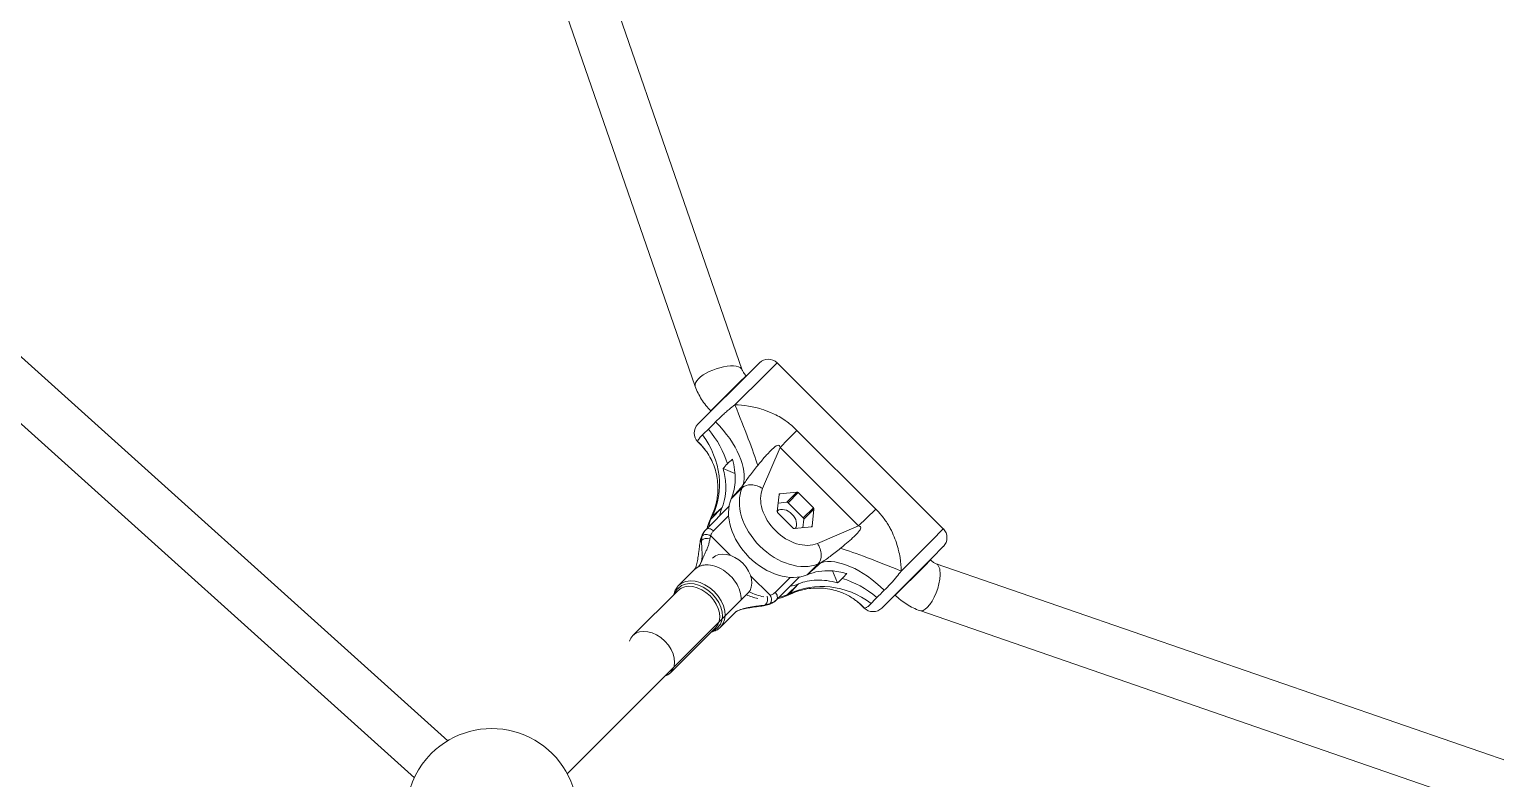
# Model space of a CAD drawing. Header units: millimetres. Extents: x -71377 to 516042, y -145869 to 441446.
# Drawn here: x 214563.3 to 215034.8, y 138305.8 to 138547 of the extents above; entities that cross this region are included whole.
import ezdxf

# ---------------------------------------------------------------- set-up
doc = ezdxf.new("R2010")
doc.units = ezdxf.units.MM
doc.header["$LTSCALE"] = 1000
doc.linetypes.add('_점선_M_', pattern=[3, 1.5, -1.5])
for name, color, linetype, lineweight in [('04', 4, 'Continuous', 5), ('09_HID', 9, '_점선_M_', 5), ('조경라인_dwg', 8, 'Continuous', 5)]:
    doc.layers.add(name, color=color, linetype=linetype, lineweight=lineweight)

# ---------------------------------------------------------------- blocks, each defined once
blk = doc.blocks.new('조경라인_dwg_A$C4b4f5580-7862184-지반층 배치도')
at = {"layer": '04'}
for p, q in [((-2313.48, -641.6), (-2414.81, -348.7)), ((-2421.09, -379.49), (-2328.6, -646.83)), ((-2408.2, -760.9), (-2693.74, -503.74)), ((-2665.32, -550.86), (-2418.92, -772.77)), ((-2316.98, -682.85), (-2317.04, -682.98)), ((-2317.75, -685.54), (-2325.13, -692.91)), ((-2322.72, -693.33), (-2317.88, -688.49)), ((-2317.37, -701.2), (-2323.62, -694.96)), ((-2333.95, -710.93), (-2328.81, -705.78)), ((-2252.99, -702.7), (-2253.08, -702.6)), ((-1958.3, -805.22), (-2251.19, -703.89)), ((-2310.79, -707.79), (-2304.55, -714.03)), ((-2302.92, -713.13), (-2298.08, -708.29)), ((-2302.5, -715.54), (-2295.13, -708.17)), ((-2369.76, -771.48), (-2311.69, -713.42)), ((-2348.63, -727.02), (-2334.11, -712.5)), ((-2315.38, -719.22), (-2320.52, -724.36)), ((-2256.42, -719.01), (-1963.64, -820.3)), ((-2322.09, -724.52), (-2336.61, -739.04))]:
    blk.add_line(p, q, dxfattribs=at)
at = {"layer": '04', "flags": 128}
for points in [[(-2310.21, -641.5), (-2307.95, -639.25), (-2310.21, -641.5), (-2327.75, -659.05)], [(-2270.59, -686.3), (-2295.89, -661), (-2298.8, -663.91), (-2301.35, -666.47), (-2298.8, -663.91), (-2295.89, -661), (-2270.59, -686.3), (-2273.5, -689.21), (-2276.06, -691.76), (-2301.35, -666.47), (-2306.96, -679.7), (-2301.35, -666.47), (-2276.06, -691.76), (-2273.5, -689.21)], [(-2319.65, -673.29), (-2315.82, -674.9)], [(-2313.54, -679.48), (-2313.15, -678.57), (-2313.54, -679.48), (-2317.04, -682.98)], [(-2301.66, -681.66), (-2302.21, -687.11)], [(-2299.2, -684.1), (-2295.95, -680.85), (-2301.41, -681.41), (-2301.66, -681.66), (-2301.41, -681.41), (-2295.95, -680.85)], [(-2293.87, -689.18), (-2290.62, -685.93), (-2295.52, -681.03), (-2298.77, -684.28), (-2293.87, -689.18), (-2298.77, -684.28), (-2295.52, -681.03), (-2290.62, -685.93)], [(-2324.04, -690.23), (-2322.93, -687.61)], [(-2323.14, -688.55), (-2323.53, -689.47), (-2319.98, -685.85), (-2320.03, -685.97), (-2319.98, -685.85), (-2323.53, -689.47)], [(-2302.03, -687.54), (-2297.13, -692.44)], [(-2301.93, -684.38), (-2299.2, -684.1)], [(-2296.7, -692.62), (-2291.25, -692.07), (-2291, -691.82), (-2290.44, -686.36), (-2293.69, -689.61), (-2293.96, -692.34), (-2293.69, -689.61), (-2290.44, -686.36), (-2291, -691.82), (-2291.25, -692.07)], [(-2289.28, -697.37), (-2276.06, -691.76)], [(-2252.58, -696.44), (-2248.84, -692.7), (-2252.58, -696.44), (-2253.49, -697.36), (-2262.39, -706.26), (-2253.49, -697.36)], [(-2248.84, -698.36), (-2252.46, -701.98), (-2268.63, -718.16), (-2252.46, -701.98)], [(-2288.16, -703.56), (-2289.07, -703.95), (-2292.57, -707.45), (-2289.07, -703.95)], [(-2284.49, -706.23), (-2282.88, -710.06)], [(-2299.06, -713.94), (-2295.56, -710.44), (-2295.44, -710.39), (-2295.56, -710.44), (-2299.06, -713.94), (-2298.14, -713.55)], [(-2292.44, -707.39), (-2292.57, -707.45)], [(-2297.2, -713.34), (-2299.82, -714.45)], [(-2275.14, -717.31), (-2274.29, -718.16), (-2274.27, -718.13), (-2274.29, -718.16)]]:
    blk.add_lwpolyline(points, close=True, dxfattribs=at)
for points in [[(-2302.29, -639.25), (-2248.84, -692.7), (-2302.29, -639.25), (-2305.2, -642.15), (-2306.03, -642.99), (-2315.85, -652.8), (-2306.03, -642.99), (-2305.2, -642.15), (-2302.29, -639.25)], [(-2323.51, -654.8), (-2323.6, -654.71), (-2322, -653.11), (-2312.28, -643.4)], [(-2312.28, -643.4), (-2314.23, -645.34), (-2323.6, -654.71)], [(-2327.75, -664.7), (-2326.9, -665.55), (-2327.72, -664.68), (-2327.75, -664.7), (-2327.72, -664.68)], [(-2264.39, -713.92), (-2264.3, -714.01), (-2254.93, -704.64), (-2252.99, -702.69), (-2254.7, -704.41), (-2262.7, -712.41), (-2264.3, -714.01)]]:
    blk.add_lwpolyline(points, dxfattribs=at)
at = {"layer": '04'}
for centre, radius, start, end in [((-2305.12, -642.07), 4, 45.0074, 134.9945), ((-2305.12, -642.07), 4, 45.0074, 134.9945), ((-2324.92, -661.87), 4, 135.0209, 224.9827), ((-2324.92, -661.87), 4, 135.0209, 224.9827), ((-2251.66, -695.53), 4, 314.9956, 45.0024), ((-2251.66, -695.53), 4, 314.9956, 45.0024), ((-2271.46, -715.33), 4, 224.9778, 315.0186), ((-2271.46, -715.33), 4, 224.9778, 315.0186), ((-2394.02, -784.43), 27.5, 314.9989, 135.0011), ((-2394.02, -784.43), 27.5, 135.0011, 208.0856)]:
    blk.add_arc(centre, radius, start, end, dxfattribs=at)
for centre, major_axis, ratio, start_param, end_param in [((-2321.04, -644.21), (7.56, 2.62), 0.391208, 0.00003, 2.463746), ((-2321.04, -644.21), (7.56, 2.62), 0.391208, 0.00003, 2.463746), ((-2321.04, -644.21), (7.56, 2.62), 0.391208, 2.463746, 3.141623), ((-2321.04, -644.21), (7.56, 2.62), 0.391208, 2.463746, 3.141696), ((-2317, -653.96), (-9.49, 23.13), 0.060135, 3.771747, 4.737539), ((-2317, -653.96), (-9.49, 23.13), 0.060135, 3.771747, 4.737539), ((-2333.6, -665.02), (-19.05, 16.19), 0.51394, 3.370452, 4.535095), ((-2333.6, -665.02), (-19.05, 16.19), 0.51394, 3.370452, 4.535095), ((-2345.37, -682.32), (20.09, 14.88), 0.921043, 6.283163, 6.443496), ((-2345.37, -682.32), (20.09, 14.88), 0.921043, 6.283163, 6.443496), ((-2343.58, -675.01), (-15.13, 19.9), 0.85654, 3.528252, 4.692895), ((-2343.58, -675.01), (-15.13, 19.9), 0.85654, 3.528252, 4.692895), ((-2338.96, -670.88), (-17.68, 17.68), 0.708168, 4.056095, 4.589506), ((-2338.96, -670.88), (-17.68, 17.68), 0.708168, 4.056095, 4.589506), ((-2309.45, -682.19), (-4.6, 1.95), 0.678693, 5.229597, 6.014995), ((-2309.45, -682.19), (-4.6, 1.95), 0.678693, 5.229597, 6.014995), ((-2309.45, -682.19), (-4.6, 1.95), 0.678693, 4.444199, 5.229597), ((-2309.45, -682.19), (-4.6, 1.95), 0.678693, 4.444199, 5.229597), ((-2302.32, -692.73), (-12.73, 12.73), 0.708168, 0.279253, 2.86234), ((-2302.32, -692.73), (-12.73, 12.73), 0.708168, 0.279253, 2.86234), ((-2298.82, -689.23), (-12.73, 12.73), 0.708168, 0.279253, 2.86234), ((-2298.82, -689.23), (-12.73, 12.73), 0.708168, 0.279253, 2.86234), ((-2296.33, -686.74), (-9.19, 9.19), 0.708168, 0.279253, 2.86234), ((-2296.33, -686.74), (-9.19, 9.19), 0.708168, 0.279253, 2.86234), ((-2301.23, -681.84), (-0.354, 0.354), 0.708168, 0, 0.523599), ((-2301.23, -681.84), (-0.354, 0.354), 0.708168, 0, 0.523599), ((-2301.23, -681.84), (-0.354, 0.354), 0.708168, 5.759587, 6.283185), ((-2301.23, -681.84), (-0.354, 0.354), 0.708168, 5.759587, 6.283185), ((-2295.77, -681.28), (-0.354, 0.354), 0.708168, 5.235988, 5.759587), ((-2295.77, -681.28), (-0.354, 0.354), 0.708168, 5.235988, 5.759587), ((-2295.77, -681.28), (-0.354, 0.354), 0.708168, 4.712389, 5.235988), ((-2295.77, -681.28), (-0.354, 0.354), 0.708168, 4.712389, 5.235988), ((-2305.31, -695.72), (-12.73, 12.73), 0.708168, 0.279253, 0.475517), ((-2305.31, -695.72), (-12.73, 12.73), 0.708168, 0.279253, 0.475517), ((-2301.78, -687.29), (-0.354, 0.354), 0.708168, 0.523599, 1.047198), ((-2301.78, -687.29), (-0.354, 0.354), 0.708168, 0.523599, 1.047198), ((-2299.57, -689.98), (-2.9, 2.9), 0.708168, 3.269243, 6.155078), ((-2299.57, -689.98), (-2.9, 2.9), 0.708168, 3.269243, 6.155078), ((-2301.78, -687.29), (-0.354, 0.354), 0.708168, 1.047198, 1.570796), ((-2301.78, -687.29), (-0.354, 0.354), 0.708168, 1.047198, 1.570796), ((-2299.02, -684.53), (-0.354, 0.354), 0.708168, 5.235988, 5.759587), ((-2299.02, -684.53), (-0.354, 0.354), 0.708168, 5.235988, 5.759587), ((-2299.02, -684.53), (-0.354, 0.354), 0.708168, 4.712389, 5.235988), ((-2299.02, -684.53), (-0.354, 0.354), 0.708168, 4.712389, 5.235988), ((-2290.87, -686.18), (-0.354, 0.354), 0.708168, 4.18879, 4.712389), ((-2290.87, -686.18), (-0.354, 0.354), 0.708168, 4.18879, 4.712389), ((-2290.87, -686.18), (-0.354, 0.354), 0.708168, 3.665191, 4.18879), ((-2290.87, -686.18), (-0.354, 0.354), 0.708168, 3.665191, 4.18879), ((-2323.71, -694.33), (-1.41, 1.41), 0.706044, 5.497787, 6.283185), ((-2308.81, -699.22), (-12.73, 12.73), 0.708168, 0.279253, 0.475889), ((-2308.81, -699.22), (-12.73, 12.73), 0.708168, 0.279253, 0.475889), ((-2319.44, -692.18), (-4.6, 1.95), 0.678693, 6.014995, 6.283264), ((-2319.44, -692.18), (-4.6, 1.95), 0.678693, 6.014995, 6.283264), ((-2323.71, -694.33), (-1.41, 1.41), 0.706044, 4.712389, 5.497787), ((-2296.88, -692.19), (-0.354, 0.354), 0.708168, 1.570796, 2.094395), ((-2296.88, -692.19), (-0.354, 0.354), 0.708168, 1.570796, 2.094395), ((-2296.88, -692.19), (-0.354, 0.354), 0.708168, 2.094395, 2.617994), ((-2296.88, -692.19), (-0.354, 0.354), 0.708168, 2.094395, 2.617994), ((-2294.12, -689.43), (-0.354, 0.354), 0.708168, 4.18879, 4.712389), ((-2294.12, -689.43), (-0.354, 0.354), 0.708168, 4.18879, 4.712389), ((-2294.12, -689.43), (-0.354, 0.354), 0.708168, 3.665191, 4.18879), ((-2294.12, -689.43), (-0.354, 0.354), 0.708168, 3.665191, 4.18879), ((-2291.43, -691.64), (-0.354, 0.354), 0.708168, 2.617994, 3.141593), ((-2291.43, -691.64), (-0.354, 0.354), 0.708168, 2.617994, 3.141593), ((-2291.43, -691.64), (-0.354, 0.354), 0.708168, 3.141593, 3.665191), ((-2291.43, -691.64), (-0.354, 0.354), 0.708168, 3.141593, 3.665191), ((-2325.08, -697.34), (-1.98, 0.28), 0.511693, 5.848116, 6.283293), ((-2324.87, -697.13), (2, 0.01), 0.684459, 1.069396, 2.605007), ((-2291.78, -699.86), (-1.95, 4.6), 0.678693, 4.195181, 4.980579), ((-2291.78, -699.86), (-1.95, 4.6), 0.678693, 4.195181, 4.980579), ((-2317.35, -707.76), (-5.66, 5.66), 0.710041, 3.141593, 6.283185), ((-2291.78, -699.86), (-1.95, 4.6), 0.678693, 3.409783, 4.195181), ((-2291.78, -699.86), (-1.95, 4.6), 0.678693, 3.409783, 4.195181), ((-2274.61, -724.01), (-16.19, 19.05), 0.51394, 4.889683, 6.054326), ((-2274.61, -724.01), (-16.19, 19.05), 0.51394, 4.889683, 6.054326), ((-2263.54, -707.41), (-23.13, 9.49), 0.060135, 4.687239, 5.653031), ((-2263.54, -707.41), (-23.13, 9.49), 0.060135, 4.687239, 5.653031), ((-2322.09, -712.5), (-6.72, 6.72), 0.706044, 6.233127, 6.283185), ((-2322.09, -712.5), (-6.72, 6.72), 0.706044, 6.058474, 6.233127), ((-2322.09, -712.5), (-6.72, 6.72), 0.706044, 5.789257, 6.058474), ((-2322.09, -712.5), (-6.72, 6.72), 0.706044, 5.702022, 5.789257), ((-2322.09, -712.5), (-6.72, 6.72), 0.706044, 5.011277, 5.702022), ((-2322.09, -712.5), (-6.72, 6.72), 0.706044, 4.712389, 5.011277), ((-2253.8, -711.45), (2.62, 7.56), 0.391208, 5.390235, 6.283155), ((-2253.8, -711.45), (2.62, 7.56), 0.391208, 5.390235, 6.283155), ((-2327.67, -718.08), (-6.36, 6.36), 0.706044, 0, 0.334912), ((-2328.1, -718.51), (-6.01, 6.01), 0.706044, 3.141593, 6.283185), ((-2327.67, -718.08), (-6.36, 6.36), 0.706044, 4.712389, 6.283185), ((-2327.23, -717.64), (-6.72, 6.72), 0.706044, 4.712389, 6.283185), ((-2322.09, -712.5), (-6.72, 6.72), 0.706044, 4.413501, 4.712389), ((-2322.09, -712.5), (-6.72, 6.72), 0.706044, 3.722756, 4.413501), ((-2284.6, -733.99), (-19.9, 15.13), 0.85654, 4.731883, 5.896526), ((-2284.6, -733.99), (-19.9, 15.13), 0.85654, 4.731883, 5.896526), ((-2305.31, -695.72), (-12.73, 12.73), 0.708168, 2.66595, 2.86234), ((-2305.31, -695.72), (-12.73, 12.73), 0.708168, 2.66595, 2.86234), ((-2280.47, -729.37), (-17.68, 17.68), 0.708168, 4.835272, 5.368683), ((-2280.47, -729.37), (-17.68, 17.68), 0.708168, 4.835272, 5.368683), ((-2253.8, -711.45), (2.62, 7.56), 0.391208, 3.819439, 5.390235), ((-2253.8, -711.45), (2.62, 7.56), 0.391208, 3.819439, 5.390235), ((-2327.67, -718.08), (-6.36, 6.36), 0.706044, 3.141593, 4.712389), ((-2327.23, -717.64), (-6.72, 6.72), 0.706044, 3.141593, 4.712389), ((-2308.81, -699.22), (-12.73, 12.73), 0.708168, 2.028155, 2.331415), ((-2308.81, -699.22), (-12.73, 12.73), 0.708168, 2.028155, 2.331415), ((-2306.72, -715.28), (0.01, 2), 0.684459, 3.678178, 5.21379), ((-2303.92, -714.12), (-1.41, 1.41), 0.706044, 3.926991, 4.712389), ((-2303.92, -714.12), (-1.41, 1.41), 0.706044, 3.141593, 3.926991), ((-2308.81, -699.22), (-12.73, 12.73), 0.708168, 2.665703, 2.86234), ((-2308.81, -699.22), (-12.73, 12.73), 0.708168, 2.665703, 2.86234), ((-2301.77, -709.85), (-1.95, 4.6), 0.678693, 3.141514, 3.409783), ((-2301.77, -709.85), (-1.95, 4.6), 0.678693, 3.141514, 3.409783), ((-2291.91, -735.78), (14.88, 20.09), 0.921043, 6.122875, 6.283208), ((-2291.91, -735.78), (14.88, 20.09), 0.921043, 6.122875, 6.283208), ((-2306.93, -715.49), (-0.28, 1.98), 0.511693, 3.141485, 3.576662), ((-2253.8, -711.45), (2.62, 7.56), 0.391208, 3.141563, 3.819439), ((-2253.8, -711.45), (2.62, 7.56), 0.391208, 3.141563, 3.819439), ((-2342.62, -733.03), (-6.01, 6.01), 0.706044, 3.141593, 6.283185), ((-2327.67, -718.08), (-6.36, 6.36), 0.706044, 2.80668, 3.141593), ((-2342.62, -733.03), (-6.01, 6.01), 0.706044, 0, 0.344569), ((-2342.62, -733.03), (-6.01, 6.01), 0.706044, 2.797024, 3.141593)]:
    blk.add_ellipse(centre, major_axis=major_axis, ratio=ratio, start_param=start_param, end_param=end_param, dxfattribs=at)
for points, knots in [([(-2312.28, -643.4), (-2312.44, -643.24), (-2312.72, -642.92), (-2312.96, -642.59), (-2313.16, -642.27), (-2313.33, -641.96), (-2313.44, -641.71), (-2313.48, -641.6)], [0, 0, 0, 0, 0.25, 0.5, 0.5, 0.75, 1, 1, 1, 1]), ([(-2328.6, -646.83), (-2328.34, -647.56), (-2327.75, -648.99), (-2326.21, -651.73), (-2324.72, -653.59), (-2323.6, -654.71)], [0, 0, 0, 0, 0.25, 0.5, 1, 1, 1, 1]), ([(-2317.72, -654.27), (-2318.11, -654.59), (-2318.89, -655.24), (-2319.63, -655.9), (-2320.72, -656.9), (-2321.42, -657.58), (-2322.05, -658.24)], [0, 0, 0, 0, 0.25, 0.5, 0.5, 1, 1, 1, 1]), ([(-2317.72, -654.27), (-2318.11, -654.59), (-2318.89, -655.24), (-2319.63, -655.9), (-2320.72, -656.9), (-2321.42, -657.58), (-2322.05, -658.24)], [0, 0, 0, 0, 0.25, 0.5, 0.5, 1, 1, 1, 1]), ([(-2295.89, -661), (-2296.33, -660.56), (-2297.24, -659.71), (-2298.66, -658.54), (-2300.31, -657.36), (-2301.48, -656.67), (-2302.85, -655.94), (-2304.62, -655.08), (-2306.32, -654.47), (-2307.97, -653.96), (-2309.38, -653.57), (-2312.3, -652.98), (-2314.49, -652.8), (-2315.85, -652.8)], [0, 0, 0, 0, 0.0625, 0.125, 0.1875, 0.28125, 0.28125, 0.375, 0.53125, 0.53125, 0.625, 0.75, 1, 1, 1, 1]), ([(-2295.89, -661), (-2296.33, -660.56), (-2297.24, -659.71), (-2298.66, -658.54), (-2300.31, -657.36), (-2301.48, -656.67), (-2302.85, -655.94), (-2304.62, -655.08), (-2306.32, -654.47), (-2307.97, -653.96), (-2309.38, -653.57), (-2312.3, -652.98), (-2314.49, -652.8), (-2315.85, -652.8)], [0, 0, 0, 0, 0.0625, 0.125, 0.1875, 0.28125, 0.28125, 0.375, 0.53125, 0.53125, 0.625, 0.75, 1, 1, 1, 1]), ([(-2326.25, -662.44), (-2326.65, -662.81), (-2326.99, -663.16), (-2327.47, -663.77), (-2327.63, -664.04), (-2327.7, -664.25)], [0, 0, 0, 0, 0.5, 0.5, 1, 1, 1, 1]), ([(-2326.25, -662.44), (-2326.65, -662.81), (-2326.99, -663.16), (-2327.47, -663.77), (-2327.63, -664.04), (-2327.7, -664.25)], [0, 0, 0, 0, 0.5, 0.5, 1, 1, 1, 1]), ([(-2322.93, -687.61), (-2322.51, -686.6), (-2322.16, -685.55), (-2321.74, -683.82), (-2321.61, -683.16), (-2321.27, -680.71), (-2321.25, -678.91), (-2321.57, -676.23), (-2321.74, -675.34), (-2322.18, -673.61), (-2322.73, -671.92), (-2323.47, -670.34), (-2324.32, -668.83), (-2324.78, -668.11), (-2325.28, -667.44)], [0, 0, 0, 0, 0.15625, 0.15625, 0.25, 0.25, 0.5, 0.5, 0.625, 0.625, 0.75, 0.875, 0.875, 1, 1, 1, 1]), ([(-2322.93, -687.61), (-2322.51, -686.6), (-2322.16, -685.55), (-2321.74, -683.82), (-2321.61, -683.16), (-2321.27, -680.71), (-2321.25, -678.91), (-2321.57, -676.23), (-2321.74, -675.34), (-2322.18, -673.61), (-2322.73, -671.92), (-2323.47, -670.34), (-2324.32, -668.83), (-2324.78, -668.11), (-2325.28, -667.44)], [0, 0, 0, 0, 0.15625, 0.15625, 0.25, 0.25, 0.5, 0.5, 0.625, 0.625, 0.75, 0.875, 0.875, 1, 1, 1, 1]), ([(-2307.34, -670.87), (-2306.6, -669.98), (-2305.84, -669.1), (-2304.65, -667.83), (-2303.91, -667.06), (-2303.22, -666.47), (-2302.7, -666.09), (-2302.2, -665.78), (-2301.72, -665.78), (-2301.46, -666.07), (-2301.38, -666.32), (-2301.35, -666.47)], [0, 0, 0, 0, 0.3125, 0.3125, 0.5, 0.625, 0.625, 0.75, 0.875, 0.9375, 1, 1, 1, 1]), ([(-2307.34, -670.87), (-2306.6, -669.98), (-2305.84, -669.1), (-2304.65, -667.83), (-2303.91, -667.06), (-2303.22, -666.47), (-2302.7, -666.09), (-2302.2, -665.78), (-2301.72, -665.78), (-2301.46, -666.07), (-2301.38, -666.32), (-2301.35, -666.47)], [0, 0, 0, 0, 0.3125, 0.3125, 0.5, 0.625, 0.625, 0.75, 0.875, 0.9375, 1, 1, 1, 1]), ([(-2319.98, -685.85), (-2319.04, -683.62), (-2318.63, -681.06), (-2318.88, -676.68), (-2319.17, -674.99), (-2319.65, -673.29)], [0, 0, 0, 0, 0.625, 0.625, 1, 1, 1, 1]), ([(-2319.98, -685.85), (-2319.04, -683.62), (-2318.63, -681.06), (-2318.88, -676.68), (-2319.17, -674.99), (-2319.65, -673.29)], [0, 0, 0, 0, 0.625, 0.625, 1, 1, 1, 1]), ([(-2316.66, -670.3), (-2316.33, -671.43), (-2316.1, -672.56), (-2315.8, -674.79), (-2315.74, -675.89), (-2315.82, -679.08), (-2316.23, -681.07), (-2316.98, -682.85)], [0, 0, 0, 0, 0.25, 0.25, 0.5, 0.5, 1, 1, 1, 1]), ([(-2316.66, -670.3), (-2316.33, -671.43), (-2316.1, -672.56), (-2315.8, -674.79), (-2315.74, -675.89), (-2315.82, -679.08), (-2316.23, -681.07), (-2316.98, -682.85)], [0, 0, 0, 0, 0.25, 0.25, 0.5, 0.5, 1, 1, 1, 1]), ([(-2313.15, -678.57), (-2312.88, -678.12), (-2312.57, -677.65), (-2311.9, -676.67), (-2311.54, -676.17), (-2310.36, -674.61), (-2309.47, -673.49), (-2308.52, -672.31)], [0, 0, 0, 0, 0.25, 0.25, 0.5, 0.5, 1, 1, 1, 1]), ([(-2313.15, -678.57), (-2312.88, -678.12), (-2312.57, -677.65), (-2311.9, -676.67), (-2311.54, -676.17), (-2310.36, -674.61), (-2309.47, -673.49), (-2308.52, -672.31)], [0, 0, 0, 0, 0.25, 0.25, 0.5, 0.5, 1, 1, 1, 1]), ([(-2262.39, -706.26), (-2262.39, -704.9), (-2262.57, -702.71), (-2263.12, -699.98), (-2263.65, -697.98), (-2264.34, -695.89), (-2265.09, -694.15), (-2265.77, -692.8), (-2266.26, -691.89), (-2267.12, -690.48), (-2268.13, -689.07), (-2269.29, -687.65), (-2270.15, -686.74), (-2270.59, -686.3)], [0, 0, 0, 0, 0.25, 0.375, 0.4375, 0.5625, 0.6875, 0.6875, 0.75, 0.8125, 0.875, 0.9375, 1, 1, 1, 1]), ([(-2262.39, -706.26), (-2262.39, -704.9), (-2262.57, -702.71), (-2263.12, -699.98), (-2263.65, -697.98), (-2264.34, -695.89), (-2265.09, -694.15), (-2265.77, -692.8), (-2266.26, -691.89), (-2267.12, -690.48), (-2268.13, -689.07), (-2269.29, -687.65), (-2270.15, -686.74), (-2270.59, -686.3)], [0, 0, 0, 0, 0.25, 0.375, 0.4375, 0.5625, 0.6875, 0.6875, 0.75, 0.8125, 0.875, 0.9375, 1, 1, 1, 1]), ([(-2325.13, -692.91), (-2325.59, -693.37), (-2325.95, -693.91), (-2326.48, -695.14), (-2326.65, -695.82), (-2326.7, -696.55)], [0, 0, 0, 0, 0.5, 0.5, 1, 1, 1, 1]), ([(-2326.61, -695.33), (-2326.46, -694.87), (-2326.26, -694.43), (-2325.76, -693.62), (-2325.46, -693.25), (-2325.13, -692.91)], [0, 0, 0, 0, 0.5, 0.5, 1, 1, 1, 1]), ([(-2276.06, -691.76), (-2275.91, -691.79), (-2275.66, -691.87), (-2275.37, -692.13), (-2275.37, -692.61), (-2275.68, -693.11), (-2276.06, -693.63), (-2276.54, -694.19), (-2277.41, -695.06), (-2278.69, -696.25), (-2279.75, -697.16), (-2280.46, -697.76)], [0, 0, 0, 0, 0.0625, 0.125, 0.25, 0.375, 0.375, 0.5, 0.625, 0.75, 1, 1, 1, 1]), ([(-2276.06, -691.76), (-2275.91, -691.79), (-2275.66, -691.87), (-2275.37, -692.13), (-2275.37, -692.61), (-2275.68, -693.11), (-2276.06, -693.63), (-2276.54, -694.19), (-2277.41, -695.06), (-2278.69, -696.25), (-2279.75, -697.16), (-2280.46, -697.76)], [0, 0, 0, 0, 0.0625, 0.125, 0.25, 0.375, 0.375, 0.5, 0.625, 0.75, 1, 1, 1, 1]), ([(-2328.35, -704.68), (-2328.17, -704.15), (-2328.03, -703.57), (-2327.84, -702.64), (-2327.78, -702.32), (-2327.67, -701.68), (-2327.57, -701.02), (-2327.48, -700.36), (-2327.41, -699.87), (-2327.39, -699.67), (-2327.35, -699.41), (-2327.34, -699.33), (-2327.33, -699.2), (-2327.32, -699.12), (-2327.23, -698.39), (-2327.15, -697.72), (-2327.06, -697.06)], [0, 0, 0, 0, 0.25, 0.25, 0.375, 0.375, 0.5, 0.625, 0.625, 0.6875, 0.703125, 0.71875, 0.71875, 0.75, 0.75, 1, 1, 1, 1]), ([(-2327.58, -704.9), (-2327.39, -704.68), (-2327.03, -704.2), (-2326.56, -703.28), (-2326.16, -702.26), (-2325.74, -701.2), (-2325.43, -700.52), (-2325.12, -699.85), (-2324.8, -699.2), (-2324.41, -698.18), (-2324.12, -697.09), (-2323.98, -696.31), (-2323.91, -695.93)], [0, 0, 0, 0, 0.125, 0.25, 0.375, 0.46875, 0.5625, 0.5625, 0.65625, 0.75, 0.875, 1, 1, 1, 1]), ([(-2326.59, -696.44), (-2326.59, -696.87), (-2326.56, -697.73), (-2326.45, -699.4), (-2326.34, -700.94), (-2326.45, -702.37), (-2326.75, -703.68), (-2327.19, -704.47), (-2327.58, -704.9)], [0, 0, 0, 0, 0.125, 0.25, 0.5, 0.625, 0.75, 1, 1, 1, 1]), ([(-2326.4, -695), (-2326.43, -695.03), (-2326.47, -695.06), (-2326.54, -695.16), (-2326.58, -695.23), (-2326.6, -695.3)], [0, 0, 0, 0, 0.375, 0.375, 1, 1, 1, 1]), ([(-2326.39, -694.99), (-2326.36, -694.96), (-2326.29, -694.89), (-2326.12, -694.76), (-2325.78, -694.59), (-2325.43, -694.52), (-2324.93, -694.5), (-2324.67, -694.53), (-2324.16, -694.66), (-2323.91, -694.76), (-2323.7, -694.9)], [0, 0, 0, 0, 0.0625, 0.125, 0.25, 0.5, 0.5, 0.75, 0.75, 1, 1, 1, 1]), ([(-2281.9, -698.93), (-2283.08, -699.88), (-2284.2, -700.77), (-2285.76, -701.95), (-2286.26, -702.31), (-2287.24, -702.98), (-2287.71, -703.29), (-2288.16, -703.56)], [0, 0, 0, 0, 0.5, 0.5, 0.75, 0.75, 1, 1, 1, 1]), ([(-2281.9, -698.93), (-2283.08, -699.88), (-2284.2, -700.77), (-2285.76, -701.95), (-2286.26, -702.31), (-2287.24, -702.98), (-2287.71, -703.29), (-2288.16, -703.56)], [0, 0, 0, 0, 0.5, 0.5, 0.75, 0.75, 1, 1, 1, 1]), ([(-2328.84, -705.83), (-2328.82, -705.79), (-2328.8, -705.75), (-2328.76, -705.68), (-2328.74, -705.65), (-2328.72, -705.6), (-2328.66, -705.49), (-2328.51, -705.19), (-2328.41, -704.88), (-2328.34, -704.68)], [0, 0, 0, 0, 0.125, 0.125, 0.1875, 0.21875, 0.25, 0.5, 1, 1, 1, 1]), ([(-2292.44, -707.39), (-2290.21, -706.45), (-2287.66, -706.05), (-2283.28, -706.29), (-2281.59, -706.58), (-2279.89, -707.07)], [0, 0, 0, 0, 0.625, 0.625, 1, 1, 1, 1]), ([(-2292.44, -707.39), (-2290.21, -706.45), (-2287.66, -706.05), (-2283.28, -706.29), (-2281.59, -706.58), (-2279.89, -707.07)], [0, 0, 0, 0, 0.625, 0.625, 1, 1, 1, 1]), ([(-2251.19, -703.89), (-2251.3, -703.85), (-2251.55, -703.75), (-2251.86, -703.58), (-2252.18, -703.37), (-2252.51, -703.14), (-2252.83, -702.85), (-2252.99, -702.7)], [0, 0, 0, 0, 0.25, 0.5, 0.5, 0.75, 1, 1, 1, 1]), ([(-2333.95, -710.93), (-2334.24, -711.22), (-2334.75, -711.87), (-2335.23, -712.88), (-2335.41, -713.57), (-2335.47, -713.86)], [0, 0, 0, 0, 0.375, 0.75, 1, 1, 1, 1]), ([(-2277.03, -715.69), (-2278.04, -714.94), (-2279.15, -714.27), (-2281.51, -713.15), (-2282.76, -712.7), (-2284.93, -712.15), (-2285.81, -711.98), (-2287.6, -711.77), (-2288.5, -711.72), (-2290.3, -711.74), (-2292.1, -711.87), (-2294.73, -712.42), (-2296.39, -713), (-2297.19, -713.34)], [0, 0, 0, 0, 0.1875, 0.1875, 0.375, 0.375, 0.5, 0.5, 0.625, 0.625, 0.75, 0.875, 1, 1, 1, 1]), ([(-2277.03, -715.69), (-2278.04, -714.94), (-2279.15, -714.27), (-2281.51, -713.15), (-2282.76, -712.7), (-2284.93, -712.15), (-2285.81, -711.98), (-2287.6, -711.77), (-2288.5, -711.72), (-2290.3, -711.74), (-2292.1, -711.87), (-2294.73, -712.42), (-2296.39, -713), (-2297.19, -713.34)], [0, 0, 0, 0, 0.1875, 0.1875, 0.375, 0.375, 0.5, 0.5, 0.625, 0.625, 0.75, 0.875, 1, 1, 1, 1]), ([(-2282.88, -710.06), (-2284.02, -709.74), (-2285.14, -709.5), (-2287.37, -709.2), (-2288.47, -709.14), (-2291.66, -709.22), (-2293.65, -709.63), (-2295.44, -710.39)], [0, 0, 0, 0, 0.25, 0.25, 0.5, 0.5, 1, 1, 1, 1]), ([(-2282.88, -710.06), (-2284.02, -709.74), (-2285.14, -709.5), (-2287.37, -709.2), (-2288.47, -709.14), (-2291.66, -709.22), (-2293.65, -709.63), (-2295.44, -710.39)], [0, 0, 0, 0, 0.25, 0.25, 0.5, 0.5, 1, 1, 1, 1]), ([(-2267.83, -712.46), (-2267.17, -711.83), (-2266.49, -711.13), (-2265.49, -710.04), (-2264.83, -709.3), (-2264.18, -708.52), (-2263.86, -708.13)], [0, 0, 0, 0, 0.5, 0.5, 0.75, 1, 1, 1, 1]), ([(-2267.83, -712.46), (-2267.17, -711.83), (-2266.49, -711.13), (-2265.49, -710.04), (-2264.83, -709.3), (-2264.18, -708.52), (-2263.86, -708.13)], [0, 0, 0, 0, 0.5, 0.5, 0.75, 1, 1, 1, 1]), ([(-2302.5, -715.54), (-2302.96, -716), (-2303.5, -716.36), (-2304.73, -716.89), (-2305.41, -717.06), (-2306.14, -717.11)], [0, 0, 0, 0, 0.5, 0.5, 1, 1, 1, 1]), ([(-2304.91, -717.02), (-2304.46, -716.87), (-2304.02, -716.67), (-2303.21, -716.17), (-2302.84, -715.87), (-2302.5, -715.54)], [0, 0, 0, 0, 0.5, 0.5, 1, 1, 1, 1]), ([(-2304.58, -716.8), (-2304.55, -716.77), (-2304.48, -716.7), (-2304.35, -716.53), (-2304.18, -716.19), (-2304.11, -715.84), (-2304.09, -715.34), (-2304.12, -715.08), (-2304.25, -714.57), (-2304.35, -714.33), (-2304.48, -714.11)], [0, 0, 0, 0, 0.0625, 0.125, 0.25, 0.5, 0.5, 0.75, 0.75, 1, 1, 1, 1]), ([(-2306.25, -717.22), (-2307.09, -717.34), (-2308.36, -717.49), (-2310.05, -717.73), (-2311.29, -717.95), (-2312.46, -718.19), (-2313.91, -718.57), (-2314.84, -718.93), (-2315.39, -719.24)], [0, 0, 0, 0, 0.25, 0.375, 0.5, 0.625, 0.75, 1, 1, 1, 1]), ([(-2314.96, -719.02), (-2314.6, -718.89), (-2314.25, -718.76), (-2313.64, -718.57), (-2313.4, -718.5), (-2312.83, -718.37), (-2312.13, -718.23), (-2310.7, -717.98), (-2309.59, -717.84), (-2308.12, -717.65), (-2307.39, -717.56), (-2306.65, -717.47)], [0, 0, 0, 0, 0.15625, 0.15625, 0.25, 0.25, 0.375, 0.5, 0.75, 0.75, 1, 1, 1, 1]), ([(-2304.59, -716.81), (-2304.62, -716.84), (-2304.65, -716.88), (-2304.75, -716.95), (-2304.82, -716.99), (-2304.89, -717.01)], [0, 0, 0, 0, 0.375, 0.375, 1, 1, 1, 1]), ([(-2273.84, -718.11), (-2273.63, -718.04), (-2273.36, -717.88), (-2272.75, -717.4), (-2272.4, -717.07), (-2272.03, -716.66)], [0, 0, 0, 0, 0.5, 0.5, 1, 1, 1, 1]), ([(-2273.84, -718.11), (-2273.63, -718.04), (-2273.36, -717.88), (-2272.75, -717.4), (-2272.4, -717.07), (-2272.03, -716.66)], [0, 0, 0, 0, 0.5, 0.5, 1, 1, 1, 1]), ([(-2323.45, -725.88), (-2323.16, -725.82), (-2322.61, -725.68), (-2321.58, -725.24), (-2320.9, -724.75), (-2320.52, -724.36)], [0, 0, 0, 0, 0.25, 0.5, 1, 1, 1, 1])]:
    blk.add_open_spline(points, degree=3, knots=knots, dxfattribs=at)
for points in [[(-2317.72, -654.27), (-2317.1, -653.76), (-2316.47, -653.27), (-2315.85, -652.8)], [(-2317.72, -654.27), (-2317.1, -653.76), (-2316.47, -653.27), (-2315.85, -652.8)], [(-2322.05, -658.24), (-2322.87, -659.11), (-2323.66, -659.92), (-2324.37, -660.63)], [(-2322.05, -658.24), (-2322.87, -659.11), (-2323.66, -659.92), (-2324.37, -660.63)], [(-2327.7, -664.25), (-2327.76, -664.43), (-2327.77, -664.57), (-2327.72, -664.68)], [(-2327.7, -664.25), (-2327.76, -664.43), (-2327.77, -664.57), (-2327.72, -664.68)], [(-2327.72, -664.68), (-2327.47, -664.96), (-2327.2, -665.25), (-2326.9, -665.55)], [(-2327.72, -664.68), (-2327.47, -664.96), (-2327.2, -665.25), (-2326.9, -665.55)], [(-2324.37, -660.63), (-2325.07, -661.33), (-2325.71, -661.95), (-2326.25, -662.44)], [(-2324.37, -660.63), (-2325.07, -661.33), (-2325.71, -661.95), (-2326.25, -662.44)], [(-2325.28, -667.44), (-2325.55, -667.07), (-2326.11, -666.38), (-2326.65, -665.8), (-2326.9, -665.55)], [(-2325.28, -667.44), (-2325.55, -667.07), (-2326.11, -666.38), (-2326.65, -665.8), (-2326.9, -665.55)], [(-2319.65, -673.29), (-2319.22, -672.76), (-2318.75, -672.25), (-2318.25, -671.75)], [(-2319.65, -673.29), (-2319.22, -672.76), (-2318.75, -672.25), (-2318.25, -671.75)], [(-2318.25, -671.75), (-2317.75, -671.25), (-2317.22, -670.77), (-2316.66, -670.3)], [(-2318.25, -671.75), (-2317.75, -671.25), (-2317.22, -670.77), (-2316.66, -670.3)], [(-2308.52, -672.31), (-2308.13, -671.83), (-2307.74, -671.35), (-2307.34, -670.87)], [(-2308.52, -672.31), (-2308.13, -671.83), (-2307.74, -671.35), (-2307.34, -670.87)], [(-2316.98, -682.85), (-2315.75, -681.55), (-2314.46, -680.11), (-2313.15, -678.57)], [(-2316.98, -682.85), (-2315.75, -681.55), (-2314.46, -680.11), (-2313.15, -678.57)], [(-2322.93, -687.61), (-2323.09, -687.98), (-2323.16, -688.3), (-2323.14, -688.55)], [(-2322.93, -687.61), (-2323.09, -687.98), (-2323.16, -688.3), (-2323.14, -688.55)], [(-2323.14, -688.55), (-2322.17, -687.82), (-2321.11, -686.91), (-2319.98, -685.85)], [(-2323.14, -688.55), (-2322.17, -687.82), (-2321.11, -686.91), (-2319.98, -685.85)], [(-2325.13, -692.91), (-2325.41, -693.2), (-2325.92, -693.84), (-2326.26, -694.59), (-2326.4, -695)], [(-2325.13, -692.91), (-2325.41, -693.19), (-2325.91, -693.83), (-2326.26, -694.59), (-2326.39, -694.99)], [(-2324.04, -690.23), (-2324.36, -690.98), (-2324.6, -691.76), (-2324.77, -692.56)], [(-2324.04, -690.23), (-2324.36, -690.98), (-2324.6, -691.76), (-2324.77, -692.56)], [(-2327.06, -697.06), (-2327.01, -696.76), (-2326.9, -696.16), (-2326.71, -695.58), (-2326.6, -695.3)], [(-2326.4, -695), (-2326.6, -695.52), (-2326.74, -696.08), (-2326.81, -696.66)], [(-2326.7, -696.55), (-2326.66, -696.51), (-2326.63, -696.47), (-2326.59, -696.44)], [(-2326.39, -694.99), (-2326.45, -695.21), (-2326.55, -695.68), (-2326.58, -696.18), (-2326.59, -696.44)], [(-2323.91, -695.93), (-2323.85, -695.59), (-2323.75, -695.26), (-2323.62, -694.96)], [(-2323.62, -694.96), (-2323.64, -694.93), (-2323.67, -694.91), (-2323.7, -694.9)], [(-2323.69, -694.88), (-2323.58, -694.58), (-2323.31, -694.02), (-2322.93, -693.54), (-2322.72, -693.33)], [(-2280.46, -697.76), (-2280.94, -698.15), (-2281.42, -698.55), (-2281.9, -698.93)], [(-2280.46, -697.76), (-2280.94, -698.15), (-2281.42, -698.55), (-2281.9, -698.93)], [(-2288.16, -703.56), (-2289.69, -704.87), (-2291.14, -706.16), (-2292.44, -707.39)], [(-2288.16, -703.56), (-2289.69, -704.87), (-2291.14, -706.16), (-2292.44, -707.39)], [(-2279.89, -707.07), (-2280.36, -707.63), (-2280.84, -708.16), (-2281.34, -708.66)], [(-2279.89, -707.07), (-2280.36, -707.63), (-2280.84, -708.16), (-2281.34, -708.66)], [(-2263.86, -708.13), (-2263.35, -707.51), (-2262.86, -706.88), (-2262.39, -706.26)], [(-2263.86, -708.13), (-2263.35, -707.51), (-2262.86, -706.88), (-2262.39, -706.26)], [(-2295.44, -710.39), (-2296.5, -711.52), (-2297.4, -712.58), (-2298.14, -713.55)], [(-2295.44, -710.39), (-2296.5, -711.52), (-2297.4, -712.58), (-2298.14, -713.55)], [(-2281.34, -708.66), (-2281.84, -709.16), (-2282.35, -709.63), (-2282.88, -710.06)], [(-2281.34, -708.66), (-2281.84, -709.16), (-2282.35, -709.63), (-2282.88, -710.06)], [(-2312.17, -713.9), (-2310.97, -714.43), (-2309.74, -714.84), (-2308.49, -715.11)], [(-2312.17, -713.9), (-2310.97, -714.43), (-2309.74, -714.84), (-2308.49, -715.11)], [(-2302.5, -715.54), (-2302.79, -715.82), (-2303.43, -716.33), (-2304.18, -716.68), (-2304.59, -716.81)], [(-2302.5, -715.54), (-2302.78, -715.82), (-2303.42, -716.32), (-2304.18, -716.67), (-2304.58, -716.8)], [(-2304.55, -714.03), (-2304.52, -714.05), (-2304.5, -714.08), (-2304.48, -714.11)], [(-2304.47, -714.1), (-2304.17, -713.99), (-2303.61, -713.72), (-2303.13, -713.34), (-2302.92, -713.13)], [(-2302.15, -715.18), (-2301.34, -715.01), (-2300.56, -714.77), (-2299.82, -714.45)], [(-2302.15, -715.18), (-2301.34, -715.01), (-2300.56, -714.77), (-2299.82, -714.45)], [(-2298.14, -713.55), (-2297.89, -713.57), (-2297.57, -713.5), (-2297.2, -713.34)], [(-2298.14, -713.55), (-2297.89, -713.57), (-2297.57, -713.5), (-2297.2, -713.34)], [(-2275.14, -717.31), (-2275.39, -717.06), (-2275.97, -716.52), (-2276.66, -715.96), (-2277.03, -715.69)], [(-2275.14, -717.31), (-2275.39, -717.06), (-2275.97, -716.52), (-2276.66, -715.96), (-2277.03, -715.69)], [(-2272.03, -716.66), (-2271.54, -716.12), (-2270.92, -715.48), (-2270.22, -714.78)], [(-2272.03, -716.66), (-2271.54, -716.12), (-2270.92, -715.48), (-2270.22, -714.78)], [(-2270.22, -714.78), (-2269.51, -714.07), (-2268.7, -713.28), (-2267.83, -712.46)], [(-2270.22, -714.78), (-2269.51, -714.07), (-2268.7, -713.28), (-2267.83, -712.46)], [(-2264.3, -714.01), (-2263.74, -714.57), (-2262.55, -715.63), (-2260.63, -717.01), (-2258.58, -718.16), (-2257.15, -718.75), (-2256.42, -719.01)], [(-2315.41, -719.25), (-2315.27, -719.17), (-2315.12, -719.09), (-2314.96, -719.02)], [(-2306.65, -717.47), (-2306.35, -717.43), (-2305.75, -717.31), (-2305.17, -717.12), (-2304.89, -717.01)], [(-2304.59, -716.81), (-2305.11, -717.01), (-2305.67, -717.15), (-2306.25, -717.22)], [(-2306.14, -717.11), (-2306.18, -717.15), (-2306.21, -717.19), (-2306.25, -717.22)], [(-2304.58, -716.8), (-2304.8, -716.86), (-2305.27, -716.96), (-2305.77, -717), (-2306.03, -717)], [(-2275.14, -717.31), (-2274.84, -717.61), (-2274.55, -717.89), (-2274.27, -718.13)], [(-2275.14, -717.31), (-2274.84, -717.61), (-2274.55, -717.89), (-2274.27, -718.13)], [(-2274.27, -718.13), (-2274.16, -718.18), (-2274.02, -718.17), (-2273.84, -718.11)], [(-2274.27, -718.13), (-2274.16, -718.18), (-2274.02, -718.17), (-2273.84, -718.11)]]:
    blk.add_open_spline(points, degree=3, dxfattribs=at)
blk = doc.blocks.new('조경라인_dwg-6847807-지반층 배치도')
at = {"layer": '09_HID'}
for centre, radius, start, end in [((221340.65, 140134.99), 8759.19, 158.554079, 234.700412), ((216693.93, 131441.29), 9099.14, 51.932293, 151.84447)]:
    blk.add_arc(centre, radius, start, end, dxfattribs=at)
blk.add_blockref('조경라인_dwg_A$C4b4f5580-7862184-지반층 배치도', (217106.05, 139078.91))

msp = doc.modelspace()

# ---------------------------------------------------------------- block references
at = {"layer": '조경라인_dwg', "rotation": 8.537736462515947e-07}
msp.add_blockref('조경라인_dwg-6847807-지반층 배치도', (0, 0), dxfattribs=at)

doc.saveas('drawing.dxf')
